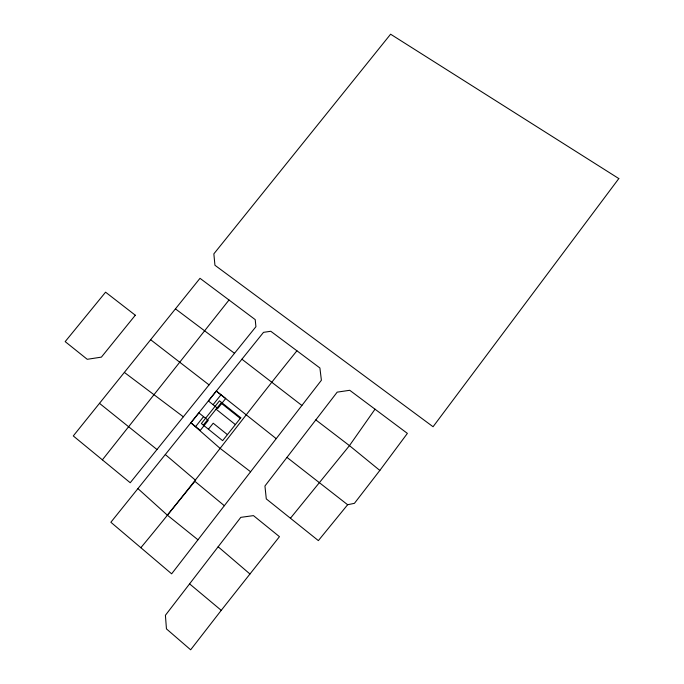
<?xml version="1.0" encoding="UTF-8"?>
<svg xmlns="http://www.w3.org/2000/svg" width="684" height="684" viewBox="0 0 684 684"><rect width="100%" height="100%" fill="white"/><g stroke="black" fill="none" stroke-linecap="round" stroke-linejoin="round"><path stroke-width="1.03" d="M375.02 409.194L349.456 445.635L290.435 518.25M379.834 470.438L407.382 433.391L349.738 390.29L337.195 392.137L264.947 485.999L266.29 498.901L318.368 540.616L347.634 504.732L354.432 503.33L379.834 470.438L349.456 445.635L315.82 419.899M140.827 547.73C194.418 483.314 244.231 415.94 296.924 350.789L319.907 367.983L321.394 380.261L171.641 573.825L110.868 522.26L263.502 332.347L270.787 331.27L296.924 350.789M221.24 610.342L190.648 649.8L166.451 628.887L165.408 615.284L240.785 517.361L253.456 515.616L279.457 536.666L221.24 610.342L189.588 583.88M102.386 459.845L229.012 300.002L255.209 319.616L255.927 326.696L130.225 482.742L73.282 435.939L200.002 278.311L229.012 300.002M208.432 429.219L213.203 423.216L227.421 434.631M190.93 422.815L198.882 412.871L208.261 420.404L200.301 430.39L190.93 422.815L219.829 448.148L250.601 471.78M216.298 391.077L208.398 400.969L217.786 408.451L225.694 398.524L216.298 391.077L276.216 438.658M195.607 426.594L203.567 416.624M213.083 404.706L220.992 394.796M203.319 425.097L221 403.038L240.272 418.411M197.967 539.796L167.341 515.155L194.88 481.322L224.343 505.707M175.446 308.869L234.484 353.295M124.368 372.412L183.338 416.795M241.922 359.211L301.892 405.467M150.634 339.717L209.047 384.887M286.964 457.382L347.634 504.732M216.076 409.186L235.373 424.593M99.488 403.338L156.978 449.525M165.297 454.535L195.658 480.365M218.145 546.773L249.951 573.987M137.929 488.598L167.341 515.155M618.823 178.575L433.066 426.739L214.947 265.264L213.853 253.858L390.607 34.2L618.823 178.575M240.794 417.753L222.633 440.667L201.37 423.524L219.478 400.815L240.794 417.753M135.304 315.221L101.394 357.133L87.244 359.305L65.177 341.624L105.575 292.179L135.304 315.221"/></g></svg>
